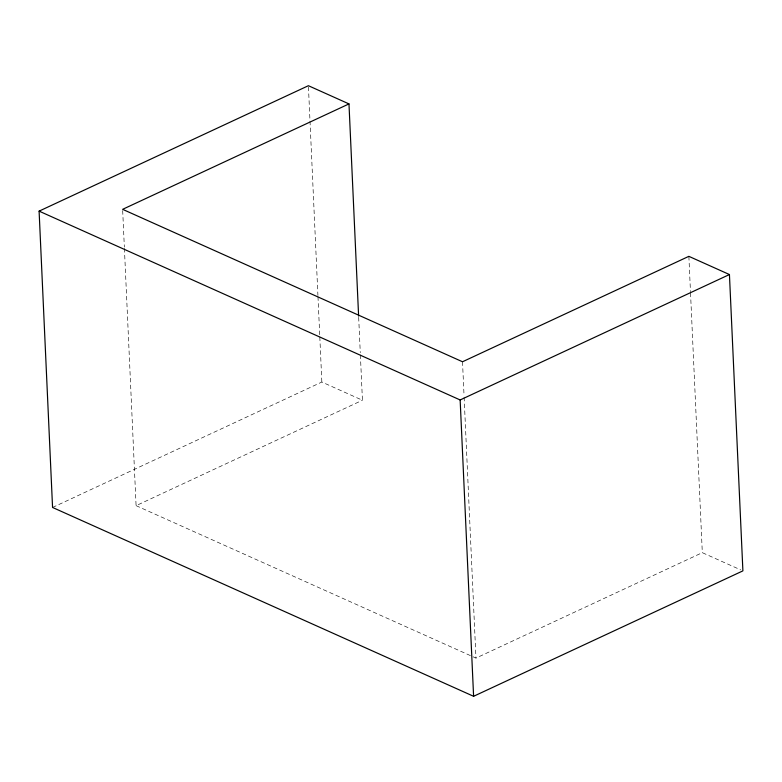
<?xml version="1.0" encoding="UTF-8"?>
<svg xmlns="http://www.w3.org/2000/svg" width="782" height="782" viewBox="0 0 782 782"><rect width="100%" height="100%" fill="white"/><g stroke="black" fill="none" stroke-linecap="round" stroke-linejoin="round"><path stroke-width="0.59" stroke-dasharray="3.91 2.93" d="M52.56 507.459L321.852 382.036L362.437 400.237L360.336 353.904M124.406 248.353L136.088 505.661L362.437 400.237M136.088 505.661L475.964 658.092L702.314 552.669L740.71 569.883M688.864 256.34L690.467 291.706M690.526 292.927L702.314 552.669M462.514 361.763L464.058 395.907M464.117 397.119L475.964 658.092M358.674 317.316L360.277 352.682M308.45 86.929L309.946 119.851M310.004 121.073L317.922 295.459M317.981 296.671L319.75 335.703M319.809 336.915L321.852 382.036M122.686 210.544L124.348 247.132"/><path stroke-width="1.17" d="M348.977 103.908L122.627 209.332L462.514 361.763L688.864 256.34L729.44 274.541L742.9 570.87L473.599 696.293L52.56 507.459L39.1 211.13L308.401 85.707L348.977 103.908L358.615 316.094M39.1 211.13L460.148 399.964L729.44 274.541M460.148 399.964L473.599 696.293"/></g></svg>
